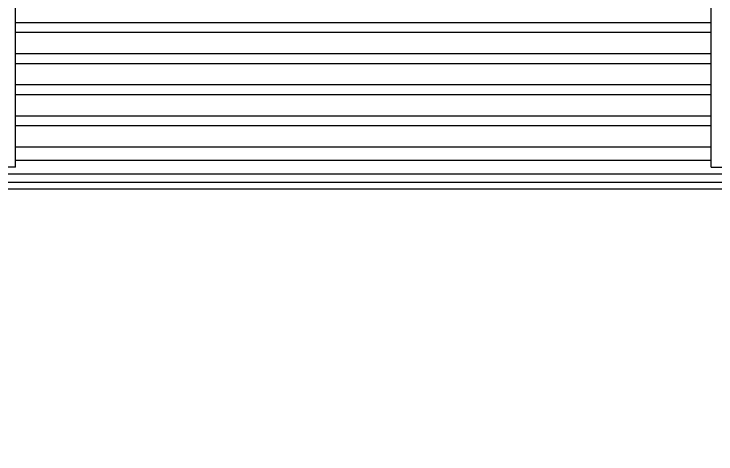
# Model space of a CAD drawing. Header units: millimetres. Extents: x 16200 to 32328, y 18593 to 29476.
# Drawn here: x 16525.66 to 16533.85, y 18980.97 to 18986.1 of the extents above; entities that cross this region are included whole.
import ezdxf

# ---------------------------------------------------------------- set-up
doc = ezdxf.new("R2010")
doc.units = ezdxf.units.MM
doc.header["$LTSCALE"] = 5
doc.layers.add('UNIT', color=6, linetype='Continuous')
doc.styles.add('SUBMITTAL', font='romans.shx', dxfattribs={"width": 0.75})
doc.dimstyles.new('SUBMITTAL', dxfattribs={"dimtxt": 0.09375, "dimasz": 0.09375, "dimexe": 0.03125, "dimexo": 0.0625, "dimgap": 0.0625, "dimtad": 0, "dimdec": 4, "dimzin": 4, "dimdsep": 46, "dimlunit": 4, "dimtxsty": 'SUBMITTAL', "dimcen": 0.09375, "dimclre": 6, "dimadec": 0, "dimazin": 0, "dimtfac": 1, "dimtdec": 0, "dimtofl": 0, "dimtmove": 0, "dimatfit": 3, "dimfxl": 0, "dimfrac": 2, "dimtolj": 1, "dimtzin": 4, "dimarcsym": 0})

msp = doc.modelspace()

# ---------------------------------------------------------------- linework, layer by layer
at = {"layer": 'UNIT'}
for p, q in [((16525.6804, 18984.3163), (16525.6804, 18986.7856)), ((16533.7943, 18984.3163), (16533.7943, 18986.7856)), ((16533.7943, 18985.9974), (16525.6804, 18985.9974)), ((16525.6804, 18985.8871), (16533.7943, 18985.8871)), ((16533.7943, 18985.6352), (16525.6804, 18985.6352)), ((16525.6804, 18985.5249), (16533.7943, 18985.5249)), ((16533.7943, 18985.2729), (16525.6804, 18985.2729)), ((16525.6804, 18985.1627), (16533.7943, 18985.1627)), ((16533.7943, 18984.9107), (16525.6804, 18984.9107)), ((16525.6804, 18984.8005), (16533.7943, 18984.8005)), ((16533.7943, 18984.5485), (16525.6804, 18984.5485)), ((16525.6804, 18984.395), (16533.7943, 18984.395)), ((16525.1114, 18984.2395), (16534.3634, 18984.2395)), ((16525.6804, 18984.3163), (16525.4836, 18984.3163)), ((16533.7943, 18984.3163), (16533.9912, 18984.3163)), ((16512.8673, 18984.1391), (16546.6075, 18984.1391)), ((16546.6075, 18984.0604), (16512.8673, 18984.0604))]:
    msp.add_line(p, q, dxfattribs=at)

# ---------------------------------------------------------------- leaders
msp.add_leader([(16742.7486, 18980.974), (16729.1466, 18999.2204), (16522.6653, 18999.2204)], dimstyle='SUBMITTAL', override={"dimscale": 36, "dimarcsym": 1}, dxfattribs=at)

doc.saveas('drawing.dxf')
